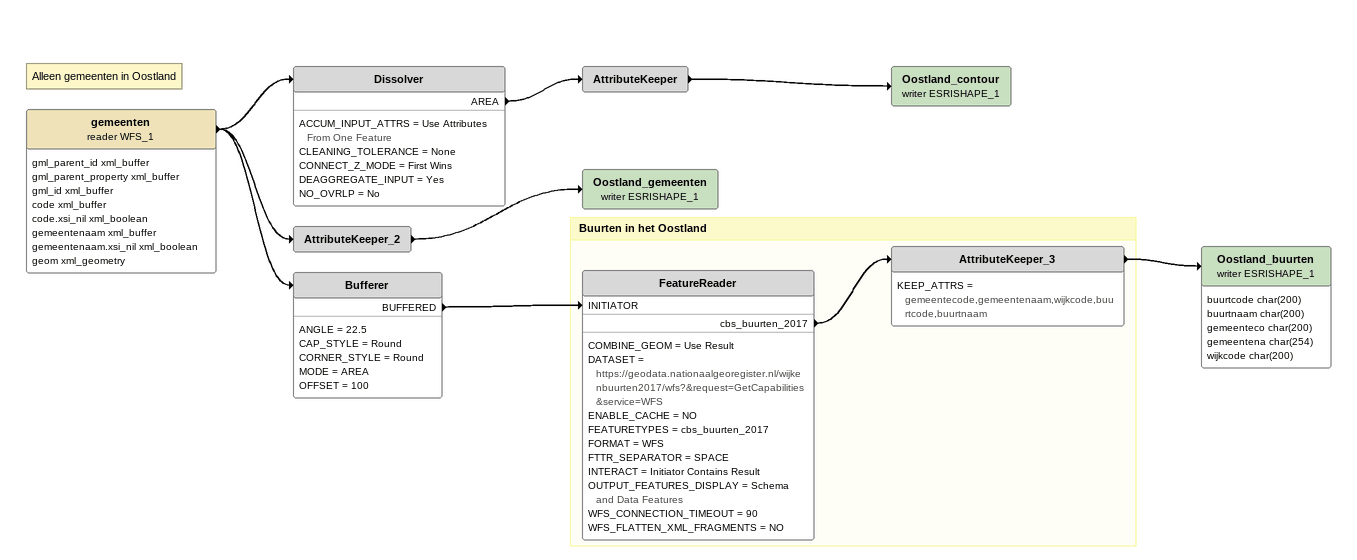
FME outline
Note: Alleen gemeenten in Oostland
gemeenten (reader WFS_1)
    attributes: gml_parent_id xml_buffer, gml_parent_property xml_buffer, gml_id xml_buffer, code xml_buffer, code.xsi_nil xml_boolean, gemeentenaam xml_buffer, gemeentenaam.xsi_nil xml_boolean, geom xml_geometry
    -> Dissolver
    -> Bufferer
    -> AttributeKeeper_2
Dissolver
    ACCUM_INPUT_ATTRS = Use Attributes From One Feature
    CLEANING_TOLERANCE = None
    CONNECT_Z_MODE = First Wins
    DEAGGREGATE_INPUT = Yes
    NO_OVRLP = No
    AREA -> AttributeKeeper
AttributeKeeper
    -> Oostland_contour (writer ESRISHAPE_1)
Oostland_contour (writer ESRISHAPE_1)
AttributeKeeper_2
    -> Oostland_gemeenten (writer ESRISHAPE_1)
Oostland_gemeenten (writer ESRISHAPE_1)
Bufferer
    ANGLE = 22.5
    CAP_STYLE = Round
    CORNER_STYLE = Round
    MODE = AREA
    OFFSET = 100
    BUFFERED -> FeatureReader [INITIATOR]
Oostland_buurten (writer ESRISHAPE_1)
    attributes: buurtcode char(200), buurtnaam char(200), gemeenteco char(200), gemeentena char(254), wijkcode char(200)

Bookmark: Buurten in het Oostland
FeatureReader
    COMBINE_GEOM = Use Result
    DATASET = https://geodata.nationaalgeoregister.nl/wijkenbuurten2017/wfs?&request=GetCapabilities&service=WFS
    ENABLE_CACHE = NO
    FEATURETYPES = cbs_buurten_2017
    FORMAT = WFS
    FTTR_SEPARATOR = SPACE
    INTERACT = Initiator Contains Result
    OUTPUT_FEATURES_DISPLAY = Schema and Data Features
    WFS_CONNECTION_TIMEOUT = 90
    WFS_FLATTEN_XML_FRAGMENTS = NO
    cbs_buurten_2017 -> AttributeKeeper_3
AttributeKeeper_3
    KEEP_ATTRS = gemeentecode,gemeentenaam,wijkcode,buurtcode,buurtnaam
    -> Oostland_buurten (writer ESRISHAPE_1)
